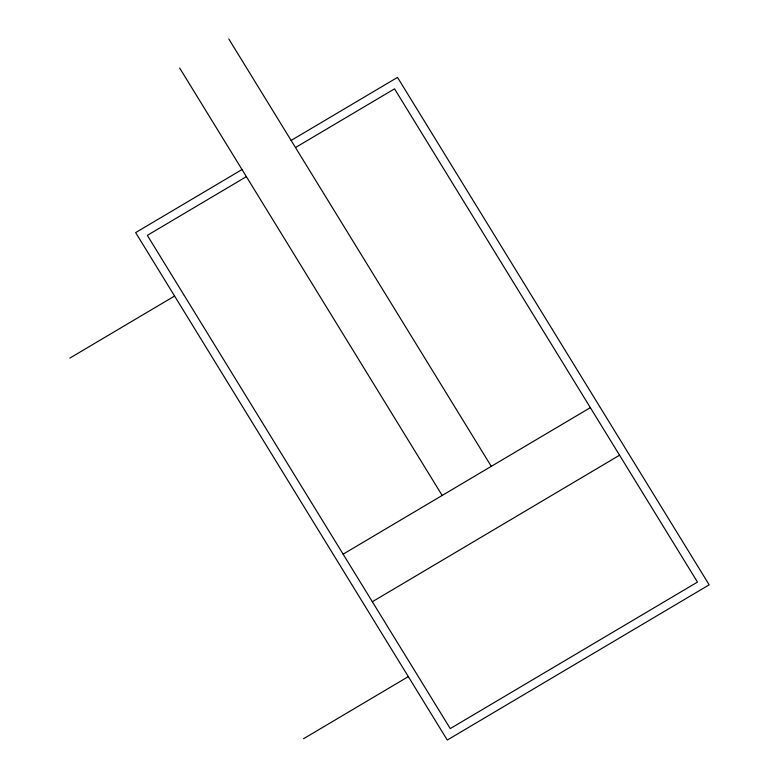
<?xml version="1.0" encoding="UTF-8"?>
<svg xmlns="http://www.w3.org/2000/svg" width="779" height="779" viewBox="0 0 779 779"><rect width="100%" height="100%" fill="white"/><g stroke="black" fill="none" stroke-linecap="round" stroke-linejoin="round"><path stroke-width="1.17" d="M242.026 169.54L135.634 232.6L447.282 740.05L709.172 584.834L397.514 77.384L291.122 140.444M246.388 176.648L147.328 235.355L450.252 728.599L697.478 582.079L394.544 88.835L295.484 147.543M69.828 358.116L174.584 296.03M343.12 554.161L590.346 407.641M372.343 601.739L619.558 455.218M303.567 738.706L408.323 676.62M228.792 38.95L491.286 466.348M179.686 68.055L442.18 495.454"/></g></svg>
